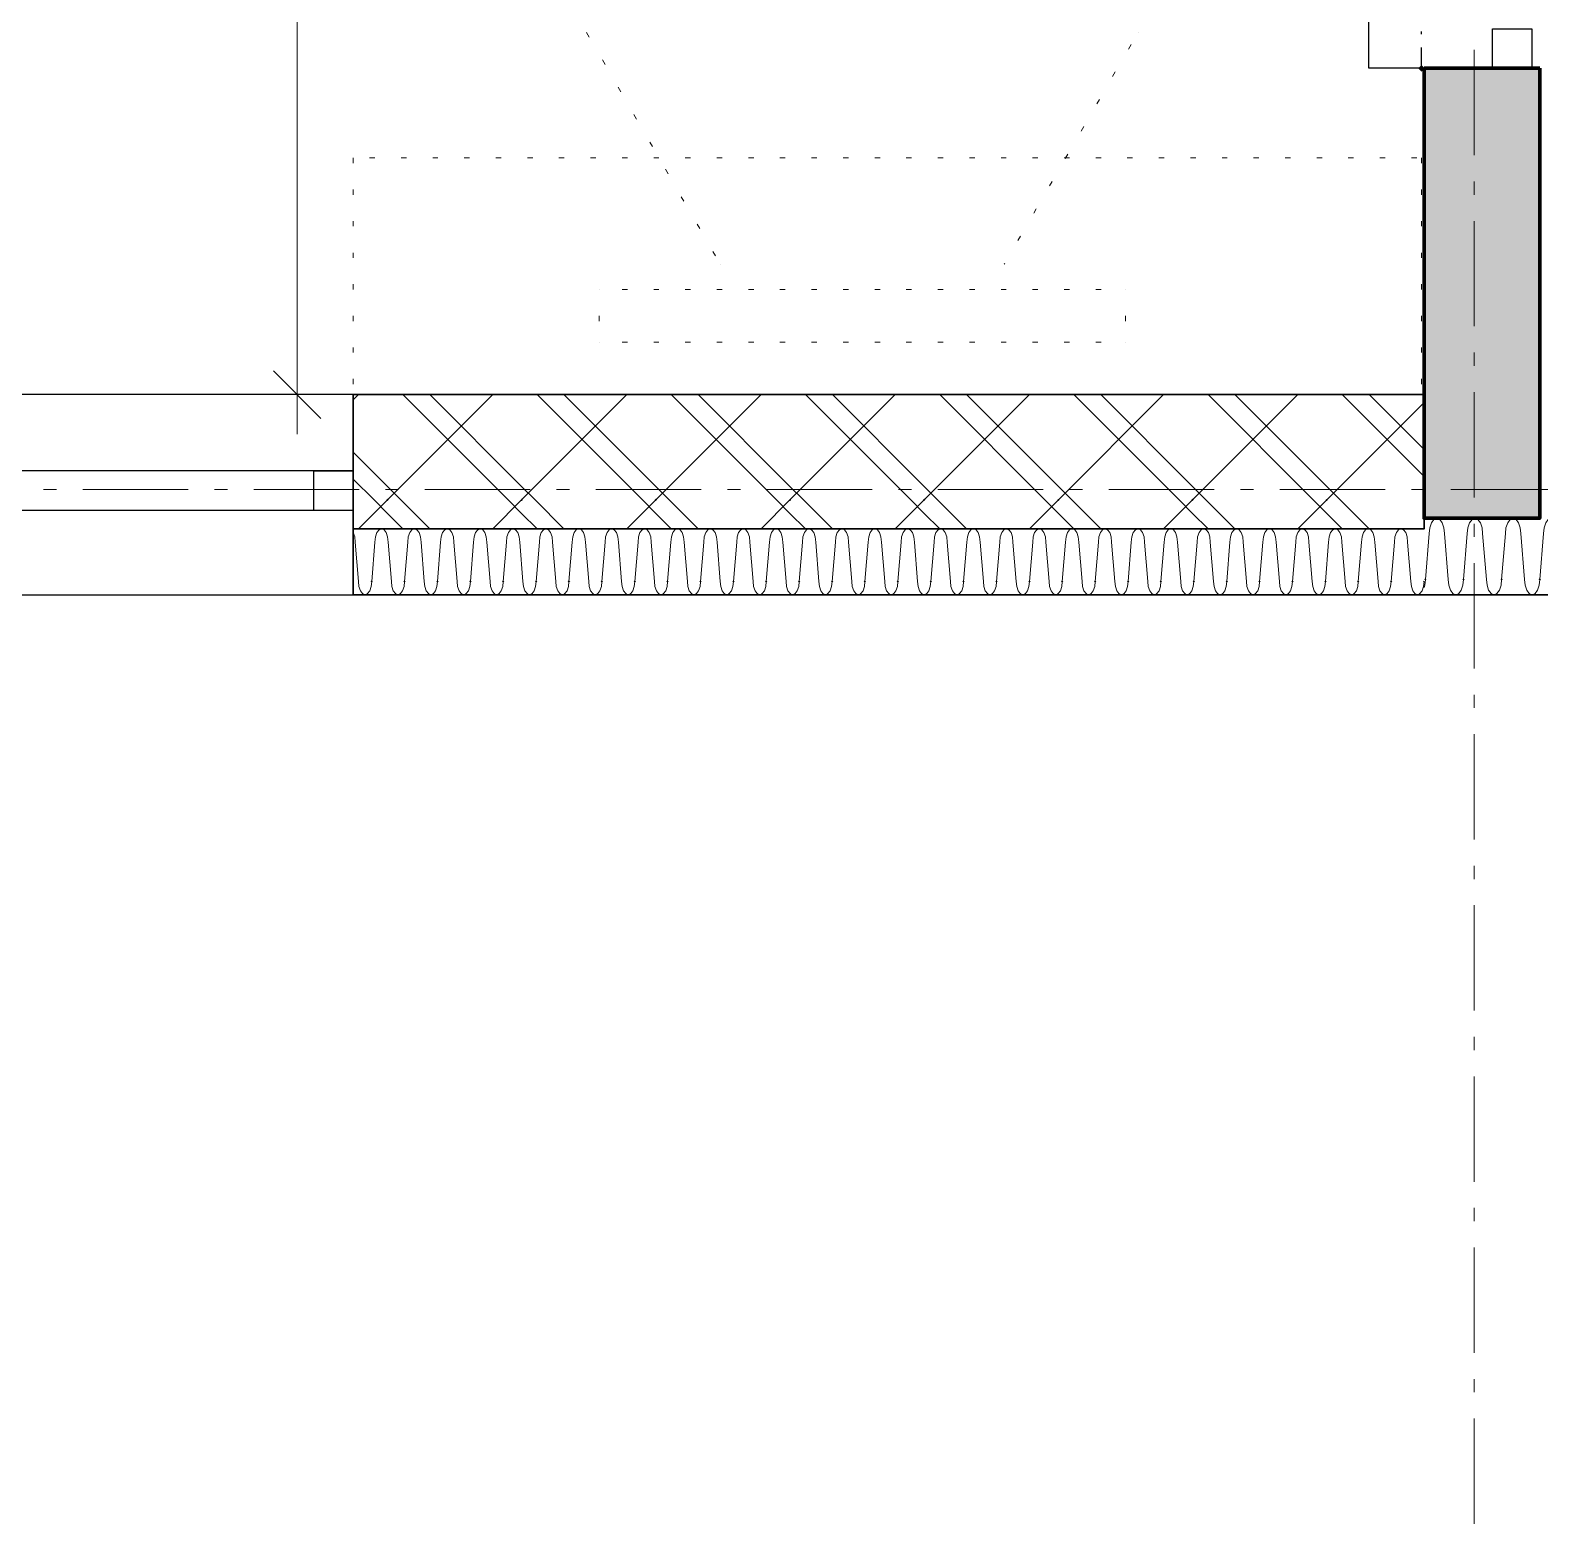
# Model space of a CAD drawing. Header units: millimetres. Extents: x 0 to 594, y 0 to 420.
# Drawn here: x 518.66 to 548.07, y 109.98 to 139.07 of the extents above; entities that cross this region are included whole.
import ezdxf

# ---------------------------------------------------------------- set-up
doc = ezdxf.new("R2010")
doc.units = ezdxf.units.MM
doc.header["$LTSCALE"] = 8
for name, color, linetype in [('PDF_Dvere', 7, 'Continuous'), ('PDF_Koty delkove', 7, 'Continuous'), ('PDF_Nabytek', 7, 'Continuous'), ('PDF_Obecne 0.25', 7, 'Continuous'), ('PDF_Okna', 7, 'Continuous'), ('PDF_Osy hlavni', 7, 'Continuous'), ('PDF_Steny obvodove nosne', 7, 'Continuous'), ('PDF_Steny sendvic', 7, 'Continuous'), ('PDF_Zatepleni', 7, 'Continuous')]:
    doc.layers.add(name, color=color, linetype=linetype)

msp = doc.modelspace()

# ---------------------------------------------------------------- linework, layer by layer
at = {"layer": 'PDF_Dvere', "lineweight": 25}
msp.add_lwpolyline([(547.917, 139.093), (547.917, 138.324), (547.148, 138.324), (547.148, 139.093)], close=True, dxfattribs=at)
at = {"layer": 'PDF_Koty delkove', "lineweight": 18}
for points in [[(523.866, 131.969), (523.866, 162.383), (523.866, 184.193), (523.866, 185.679), (523.866, 186.704), (523.866, 209.92), (523.866, 211.611), (523.866, 213.712)], [(524.327, 131.508), (523.405, 132.431)], [(524.635, 131.969), (523.866, 131.969), (523.097, 131.969)], [(523.866, 131.969), (523.866, 131.201)]]:
    msp.add_lwpolyline(points, dxfattribs=at)
at = {"layer": 'PDF_Nabytek', "lineweight": 13}
for points in [[(529.496, 139.031), (529.496, 139.031)], [(529.554, 138.931), (529.503, 139.02)], [(540.25, 139.031), (540.25, 139.031)], [(540.057, 138.697), (540.108, 138.786)], [(529.862, 138.398), (529.81, 138.487)], [(539.749, 138.164), (539.801, 138.253)], [(530.169, 137.866), (530.118, 137.954)], [(539.442, 137.632), (539.493, 137.72)], [(530.477, 137.333), (530.425, 137.422)], [(539.134, 137.099), (539.186, 137.188)], [(530.784, 136.8), (530.733, 136.889)], [(524.957, 136.582), (524.957, 136.582)], [(524.957, 136.582), (524.957, 136.582)], [(524.957, 136.477), (524.957, 136.579)], [(525.378, 136.582), (525.275, 136.582)], [(525.993, 136.582), (525.89, 136.582)], [(526.608, 136.582), (526.505, 136.582)], [(527.223, 136.582), (527.12, 136.582)], [(527.838, 136.582), (527.735, 136.582)], [(528.453, 136.582), (528.35, 136.582)], [(529.068, 136.582), (528.965, 136.582)], [(529.683, 136.582), (529.58, 136.582)], [(530.298, 136.582), (530.195, 136.582)], [(530.913, 136.582), (530.81, 136.582)], [(531.528, 136.582), (531.425, 136.582)], [(532.143, 136.582), (532.04, 136.582)], [(532.758, 136.582), (532.655, 136.582)], [(533.373, 136.582), (533.27, 136.582)], [(533.988, 136.582), (533.885, 136.582)], [(534.603, 136.582), (534.5, 136.582)], [(535.218, 136.582), (535.115, 136.582)], [(535.833, 136.582), (535.73, 136.582)], [(536.448, 136.582), (536.345, 136.582)], [(537.063, 136.582), (536.96, 136.582)], [(537.678, 136.582), (537.575, 136.582)], [(538.293, 136.582), (538.19, 136.582)], [(538.908, 136.582), (538.805, 136.582)], [(538.827, 136.566), (538.878, 136.655)], [(539.523, 136.582), (539.42, 136.582)], [(540.138, 136.582), (540.035, 136.582)], [(540.753, 136.582), (540.65, 136.582)], [(541.368, 136.582), (541.265, 136.582)], [(541.983, 136.582), (541.88, 136.582)], [(542.598, 136.582), (542.495, 136.582)], [(543.213, 136.582), (543.11, 136.582)], [(543.828, 136.582), (543.725, 136.582)], [(544.443, 136.582), (544.34, 136.582)], [(545.058, 136.582), (544.955, 136.582)], [(545.673, 136.582), (545.57, 136.582)], [(545.764, 136.582), (545.764, 136.582)], [(545.764, 136.582), (545.764, 136.582)], [(545.764, 136.477), (545.764, 136.579)], [(531.092, 136.268), (531.04, 136.357)], [(524.957, 135.862), (524.957, 135.964)], [(538.519, 136.034), (538.571, 136.123)], [(545.764, 135.862), (545.764, 135.964)], [(531.399, 135.735), (531.348, 135.824)], [(538.212, 135.501), (538.263, 135.59)], [(524.957, 135.247), (524.957, 135.349)], [(531.707, 135.203), (531.655, 135.291)], [(545.764, 135.247), (545.764, 135.349)], [(537.904, 134.969), (537.956, 135.057)], [(524.957, 134.632), (524.957, 134.734)], [(532.014, 134.67), (531.963, 134.759)], [(545.764, 134.632), (545.764, 134.734)], [(532.108, 134.507), (532.108, 134.507)], [(537.638, 134.507), (537.648, 134.525)], [(537.638, 134.507), (537.638, 134.507)], [(524.957, 134.017), (524.957, 134.12)], [(545.764, 134.017), (545.764, 134.12)], [(529.748, 134.017), (529.748, 134.019)], [(529.748, 134.019), (529.748, 134.019)], [(529.748, 134.019), (529.748, 134.019)], [(530.298, 134.019), (530.195, 134.019)], [(530.913, 134.019), (530.81, 134.019)], [(531.528, 134.019), (531.425, 134.019)], [(532.143, 134.019), (532.04, 134.019)], [(532.758, 134.019), (532.655, 134.019)], [(533.373, 134.019), (533.27, 134.019)], [(533.988, 134.019), (533.885, 134.019)], [(534.603, 134.019), (534.5, 134.019)], [(535.218, 134.019), (535.115, 134.019)], [(535.833, 134.019), (535.73, 134.019)], [(536.448, 134.019), (536.345, 134.019)], [(537.063, 134.019), (536.96, 134.019)], [(537.678, 134.019), (537.575, 134.019)], [(538.293, 134.019), (538.19, 134.019)], [(538.908, 134.019), (538.805, 134.019)], [(539.523, 134.019), (539.42, 134.019)], [(539.998, 134.017), (539.998, 134.019)], [(539.998, 134.019), (539.998, 134.019)], [(539.998, 134.019), (539.998, 134.019)], [(524.957, 133.402), (524.957, 133.505)], [(529.748, 133.402), (529.748, 133.505)], [(539.998, 133.402), (539.998, 133.505)], [(545.764, 133.402), (545.764, 133.505)], [(529.748, 132.994), (529.748, 132.994)], [(529.748, 132.994), (529.748, 132.994)], [(530.298, 132.994), (530.195, 132.994)], [(530.913, 132.994), (530.81, 132.994)], [(531.528, 132.994), (531.425, 132.994)], [(532.143, 132.994), (532.04, 132.994)], [(532.758, 132.994), (532.655, 132.994)], [(533.373, 132.994), (533.27, 132.994)], [(533.988, 132.994), (533.885, 132.994)], [(534.603, 132.994), (534.5, 132.994)], [(535.218, 132.994), (535.115, 132.994)], [(535.833, 132.994), (535.73, 132.994)], [(536.448, 132.994), (536.345, 132.994)], [(537.063, 132.994), (536.96, 132.994)], [(537.678, 132.994), (537.575, 132.994)], [(538.293, 132.994), (538.19, 132.994)], [(538.908, 132.994), (538.805, 132.994)], [(539.523, 132.994), (539.42, 132.994)], [(539.998, 132.994), (539.998, 132.994)], [(539.998, 132.994), (539.998, 132.994)], [(524.957, 132.787), (524.957, 132.89)], [(545.764, 132.787), (545.764, 132.89)], [(524.957, 132.172), (524.957, 132.275)], [(545.764, 132.172), (545.764, 132.275)], [(524.957, 131.969), (524.957, 131.969)], [(524.957, 131.969), (524.957, 131.969)], [(525.378, 131.969), (525.275, 131.969)], [(525.993, 131.969), (525.89, 131.969)], [(526.608, 131.969), (526.505, 131.969)], [(527.223, 131.969), (527.12, 131.969)], [(527.838, 131.969), (527.735, 131.969)], [(528.453, 131.969), (528.35, 131.969)], [(529.068, 131.969), (528.965, 131.969)], [(529.683, 131.969), (529.58, 131.969)], [(530.298, 131.969), (530.195, 131.969)], [(530.913, 131.969), (530.81, 131.969)], [(531.528, 131.969), (531.425, 131.969)], [(532.143, 131.969), (532.04, 131.969)], [(532.758, 131.969), (532.655, 131.969)], [(533.373, 131.969), (533.27, 131.969)], [(533.988, 131.969), (533.885, 131.969)], [(534.603, 131.969), (534.5, 131.969)], [(535.218, 131.969), (535.115, 131.969)], [(535.833, 131.969), (535.73, 131.969)], [(536.448, 131.969), (536.345, 131.969)], [(537.063, 131.969), (536.96, 131.969)], [(537.678, 131.969), (537.575, 131.969)], [(538.293, 131.969), (538.19, 131.969)], [(538.908, 131.969), (538.805, 131.969)], [(539.523, 131.969), (539.42, 131.969)], [(540.138, 131.969), (540.035, 131.969)], [(540.753, 131.969), (540.65, 131.969)], [(541.368, 131.969), (541.265, 131.969)], [(541.983, 131.969), (541.88, 131.969)], [(542.598, 131.969), (542.495, 131.969)], [(543.213, 131.969), (543.11, 131.969)], [(543.828, 131.969), (543.725, 131.969)], [(544.443, 131.969), (544.34, 131.969)], [(545.058, 131.969), (544.955, 131.969)], [(545.673, 131.969), (545.57, 131.969)], [(545.764, 131.969), (545.764, 131.969)], [(545.764, 131.969), (545.764, 131.969)]]:
    msp.add_lwpolyline(points, dxfattribs=at)
at = {"layer": 'PDF_Obecne 0.25', "lineweight": 25}
msp.add_lwpolyline([(545.764, 138.324), (544.739, 138.324), (544.739, 148.574), (545.764, 148.574)], dxfattribs=at)
at = {"layer": 'PDF_Okna', "lineweight": 25}
for points in [[(524.957, 131.969), (514.707, 131.969)], [(524.957, 130.483), (514.707, 130.483)], [(524.957, 129.714), (514.707, 129.714)], [(514.707, 128.074), (524.957, 128.074)]]:
    msp.add_lwpolyline(points, dxfattribs=at)
msp.add_lwpolyline([(524.957, 129.714), (524.188, 129.714), (524.188, 130.483), (524.957, 130.483)], close=True, dxfattribs=at)
at = {"layer": 'PDF_Osy hlavni', "lineweight": 18}
for points in [[(546.789, 136.631), (546.789, 138.681)], [(546.789, 135.862), (546.789, 136.118)], [(546.789, 133.3), (546.789, 135.349)], [(546.789, 132.531), (546.789, 132.787)], [(546.789, 129.968), (546.789, 132.018)], [(519.177, 130.124), (518.921, 130.124)], [(521.739, 130.124), (519.689, 130.124)], [(522.508, 130.124), (522.252, 130.124)], [(525.07, 130.124), (523.02, 130.124)], [(525.839, 130.124), (525.583, 130.124)], [(528.402, 130.124), (526.352, 130.124)], [(529.17, 130.124), (528.914, 130.124)], [(531.733, 130.124), (529.683, 130.124)], [(532.502, 130.124), (532.245, 130.124)], [(535.064, 130.124), (533.014, 130.124)], [(535.833, 130.124), (535.577, 130.124)], [(538.395, 130.124), (536.345, 130.124)], [(539.164, 130.124), (538.908, 130.124)], [(541.727, 130.124), (539.677, 130.124)], [(542.495, 130.124), (542.239, 130.124)], [(545.058, 130.124), (543.008, 130.124)], [(545.827, 130.124), (545.57, 130.124)], [(548.389, 130.124), (546.339, 130.124)], [(546.789, 129.2), (546.789, 129.456)], [(546.789, 126.637), (546.789, 128.687)], [(546.789, 125.868), (546.789, 126.125)], [(546.789, 123.306), (546.789, 125.356)], [(546.789, 122.537), (546.789, 122.793)], [(546.789, 119.975), (546.789, 122.025)], [(546.789, 119.206), (546.789, 119.462)], [(546.789, 116.643), (546.789, 118.693)], [(546.789, 115.875), (546.789, 116.131)], [(546.789, 113.312), (546.789, 115.362)], [(546.789, 112.543), (546.789, 112.8)], [(546.789, 109.981), (546.789, 112.031)]]:
    msp.add_lwpolyline(points, dxfattribs=at)
at = {"layer": 'PDF_Steny obvodove nosne', "lineweight": 70}
for points in [[(545.816, 138.324), (545.816, 131.969), (545.816, 129.561), (548.071, 129.561), (548.071, 138.324)], [(545.816, 138.324), (547.148, 138.324), (547.917, 138.324), (548.071, 138.324)]]:
    msp.add_lwpolyline(points, dxfattribs=at)
at = {"layer": 'PDF_Steny obvodove nosne', "color": 9, "lineweight": 9, "true_color": 0xc0c0c0, "transparency": 33554559}
msp.add_solid([(545.816, 129.561), (548.071, 129.561), (545.816, 138.324), (548.071, 138.324)], dxfattribs=at)
at = {"layer": 'PDF_Steny sendvic', "lineweight": 25}
for points in [[(545.764, 138.988), (545.764, 139.039)], [(545.764, 138.324), (545.764, 138.732)]]:
    msp.add_lwpolyline(points, dxfattribs=at)
at = {"layer": 'PDF_Steny sendvic', "lineweight": 9}
for points in [[(524.957, 131.867), (525.06, 131.969)], [(525.06, 129.356), (525.623, 129.919), (527.673, 131.969)], [(527.976, 129.919), (525.926, 131.969)], [(528.237, 130.181), (526.448, 131.969)], [(527.673, 129.356), (528.237, 129.919), (530.287, 131.969)], [(530.589, 129.919), (528.539, 131.969)], [(530.851, 130.181), (529.062, 131.969)], [(530.287, 129.356), (530.851, 129.919), (532.901, 131.969)], [(533.203, 129.919), (531.153, 131.969)], [(533.464, 130.181), (531.676, 131.969)], [(532.901, 129.356), (533.464, 129.919), (535.514, 131.969)], [(535.817, 129.919), (533.767, 131.969)], [(536.078, 130.181), (534.29, 131.969)], [(535.514, 129.356), (536.078, 129.919), (538.128, 131.969)], [(538.431, 129.919), (536.381, 131.969)], [(538.692, 130.181), (536.903, 131.969)], [(538.128, 129.356), (538.692, 129.919), (540.742, 131.969)], [(541.044, 129.919), (538.994, 131.969)], [(541.306, 130.181), (539.517, 131.969)], [(540.742, 129.356), (541.306, 129.919), (543.356, 131.969)], [(543.658, 129.919), (541.608, 131.969)], [(543.919, 130.181), (542.131, 131.969)], [(543.356, 129.356), (543.919, 129.919), (545.816, 131.816)], [(545.816, 130.376), (544.222, 131.969)], [(545.816, 130.898), (544.744, 131.969)], [(525.623, 130.181), (524.957, 130.847)], [(525.362, 129.919), (524.957, 130.324)], [(525.885, 129.919), (525.623, 130.181)], [(528.498, 129.919), (528.237, 130.181)], [(531.112, 129.919), (530.851, 130.181)], [(533.726, 129.919), (533.464, 130.181)], [(536.34, 129.919), (536.078, 130.181)], [(538.953, 129.919), (538.692, 130.181)], [(541.567, 129.919), (541.306, 130.181)], [(544.181, 129.919), (543.919, 130.181)], [(525.623, 129.658), (525.362, 129.919)], [(526.448, 129.356), (525.885, 129.919)], [(528.237, 129.658), (527.976, 129.919)], [(529.062, 129.356), (528.498, 129.919)], [(530.851, 129.658), (530.589, 129.919)], [(531.676, 129.356), (531.112, 129.919)], [(533.464, 129.658), (533.203, 129.919)], [(534.29, 129.356), (533.726, 129.919)], [(536.078, 129.658), (535.817, 129.919)], [(536.903, 129.356), (536.34, 129.919)], [(538.692, 129.658), (538.431, 129.919)], [(539.517, 129.356), (538.953, 129.919)], [(541.306, 129.658), (541.044, 129.919)], [(542.131, 129.356), (541.567, 129.919)], [(543.919, 129.658), (543.658, 129.919)], [(544.744, 129.356), (544.181, 129.919)], [(525.926, 129.356), (525.623, 129.658)], [(528.539, 129.356), (528.237, 129.658)], [(531.153, 129.356), (530.851, 129.658)], [(533.767, 129.356), (533.464, 129.658)], [(536.381, 129.356), (536.078, 129.658)], [(538.994, 129.356), (538.692, 129.658)], [(541.608, 129.356), (541.306, 129.658)], [(544.222, 129.356), (543.919, 129.658)], [(524.996, 129.099), (524.986, 129.198), (524.958, 129.282), (524.957, 129.283)], [(525.06, 128.331), (524.996, 129.099)], [(525.379, 129.099), (525.316, 128.331)], [(525.494, 129.356), (525.459, 129.337), (525.417, 129.282), (525.389, 129.198), (525.379, 129.099)], [(525.379, 129.099), (525.379, 129.099)], [(525.637, 129.099), (525.627, 129.198), (525.599, 129.282), (525.557, 129.337), (525.521, 129.356)], [(525.7, 128.331), (525.637, 129.099)], [(526.02, 129.099), (525.956, 128.331)], [(526.135, 129.356), (526.099, 129.337), (526.058, 129.282), (526.03, 129.198), (526.02, 129.099)], [(526.02, 129.099), (526.02, 129.099)], [(526.277, 129.099), (526.268, 129.198), (526.24, 129.282), (526.198, 129.337), (526.162, 129.356)], [(526.341, 128.331), (526.277, 129.099)], [(526.66, 129.099), (526.597, 128.331)], [(526.776, 129.356), (526.74, 129.337), (526.698, 129.282), (526.67, 129.198), (526.66, 129.099)], [(526.66, 129.099), (526.66, 129.099)], [(526.908, 129.198), (526.88, 129.282), (526.838, 129.337), (526.803, 129.356)], [(526.918, 129.099), (526.908, 129.198)], [(526.981, 128.331), (526.918, 129.099)], [(527.301, 129.099), (527.238, 128.331)], [(527.416, 129.356), (527.381, 129.337), (527.339, 129.282), (527.311, 129.198), (527.301, 129.099)], [(527.301, 129.099), (527.301, 129.099)], [(527.559, 129.099), (527.549, 129.198), (527.521, 129.282), (527.479, 129.337), (527.443, 129.356)], [(527.622, 128.331), (527.559, 129.099)], [(527.942, 129.099), (527.878, 128.331)], [(528.057, 129.356), (528.021, 129.337), (527.979, 129.282), (527.951, 129.198), (527.942, 129.099)], [(527.942, 129.099), (527.942, 129.099)], [(528.199, 129.099), (528.189, 129.198), (528.161, 129.282), (528.12, 129.337), (528.084, 129.356)], [(528.199, 129.099), (528.263, 128.331), (528.272, 128.233), (528.3, 128.15), (528.342, 128.094), (528.391, 128.074)], [(528.582, 129.099), (528.519, 128.331)], [(528.62, 129.282), (528.592, 129.198), (528.582, 129.099)], [(528.582, 129.099), (528.582, 129.099)], [(528.698, 129.356), (528.662, 129.337), (528.62, 129.282)], [(528.84, 129.099), (528.83, 129.198), (528.802, 129.282), (528.76, 129.337), (528.725, 129.356)], [(528.903, 128.331), (528.84, 129.099)], [(529.223, 129.099), (529.159, 128.331)], [(529.338, 129.356), (529.302, 129.337), (529.261, 129.282), (529.233, 129.198), (529.223, 129.099)], [(529.223, 129.099), (529.223, 129.099)], [(529.48, 129.099), (529.471, 129.198), (529.443, 129.282), (529.401, 129.337), (529.365, 129.356)], [(529.48, 129.099), (529.544, 128.331), (529.554, 128.233), (529.581, 128.15), (529.623, 128.094), (529.672, 128.074)], [(529.864, 129.099), (529.8, 128.331)], [(529.979, 129.356), (529.943, 129.337), (529.901, 129.282), (529.873, 129.198), (529.864, 129.099)], [(529.864, 129.099), (529.864, 129.099)], [(530.121, 129.099), (530.111, 129.198), (530.083, 129.282), (530.042, 129.337), (530.006, 129.356)], [(530.184, 128.331), (530.121, 129.099)], [(530.504, 129.099), (530.441, 128.331)], [(530.619, 129.356), (530.584, 129.337), (530.542, 129.282), (530.514, 129.198), (530.504, 129.099)], [(530.504, 129.099), (530.504, 129.099)], [(530.762, 129.099), (530.752, 129.198), (530.724, 129.282), (530.682, 129.337), (530.646, 129.356)], [(530.825, 128.331), (530.762, 129.099)], [(531.145, 129.099), (531.081, 128.331)], [(531.26, 129.356), (531.224, 129.337), (531.182, 129.282), (531.155, 129.198), (531.145, 129.099)], [(531.145, 129.099), (531.145, 129.099)], [(531.402, 129.099), (531.392, 129.198), (531.365, 129.282), (531.323, 129.337), (531.287, 129.356)], [(531.466, 128.331), (531.402, 129.099)], [(531.785, 129.099), (531.722, 128.331)], [(531.901, 129.356), (531.865, 129.337), (531.823, 129.282), (531.795, 129.198), (531.785, 129.099)], [(531.785, 129.099), (531.785, 129.099)], [(532.043, 129.099), (532.033, 129.198), (532.005, 129.282), (531.963, 129.337), (531.928, 129.356)], [(532.106, 128.331), (532.043, 129.099)], [(532.426, 129.099), (532.363, 128.331)], [(532.541, 129.356), (532.505, 129.337), (532.464, 129.282), (532.436, 129.198), (532.426, 129.099)], [(532.426, 129.099), (532.426, 129.099)], [(532.684, 129.099), (532.674, 129.198), (532.646, 129.282), (532.604, 129.337), (532.568, 129.356)], [(532.747, 128.331), (532.684, 129.099)], [(533.067, 129.099), (533.003, 128.331)], [(533.182, 129.356), (533.146, 129.337), (533.104, 129.282), (533.076, 129.198), (533.067, 129.099)], [(533.067, 129.099), (533.067, 129.099)], [(533.324, 129.099), (533.314, 129.198), (533.286, 129.282), (533.245, 129.337), (533.209, 129.356)], [(533.388, 128.331), (533.324, 129.099)], [(533.707, 129.099), (533.644, 128.331)], [(533.823, 129.356), (533.787, 129.337), (533.745, 129.282), (533.717, 129.198), (533.707, 129.099)], [(533.707, 129.099), (533.707, 129.099)], [(533.965, 129.099), (533.955, 129.198), (533.927, 129.282), (533.885, 129.337), (533.849, 129.356)], [(534.028, 128.331), (533.965, 129.099)], [(534.463, 129.356), (534.427, 129.337), (534.386, 129.282), (534.358, 129.198), (534.348, 129.099), (534.284, 128.331)], [(534.348, 129.099), (534.348, 129.099)], [(534.605, 129.099), (534.596, 129.198), (534.568, 129.282), (534.526, 129.337), (534.49, 129.356)], [(534.669, 128.331), (534.605, 129.099)], [(534.988, 129.099), (534.925, 128.331)], [(535.104, 129.356), (535.068, 129.337), (535.026, 129.282), (534.998, 129.198), (534.988, 129.099)], [(534.988, 129.099), (534.988, 129.099)], [(535.167, 129.337), (535.131, 129.356)], [(535.246, 129.099), (535.236, 129.198), (535.208, 129.282), (535.167, 129.337)], [(535.309, 128.331), (535.246, 129.099)], [(535.744, 129.356), (535.709, 129.337), (535.667, 129.282), (535.639, 129.198), (535.629, 129.099), (535.566, 128.331)], [(535.629, 129.099), (535.629, 129.099)], [(535.887, 129.099), (535.877, 129.198), (535.849, 129.282), (535.807, 129.337), (535.771, 129.356)], [(535.95, 128.331), (535.887, 129.099)], [(536.27, 129.099), (536.206, 128.331)], [(536.385, 129.356), (536.349, 129.337), (536.307, 129.282), (536.28, 129.198), (536.27, 129.099)], [(536.27, 129.099), (536.27, 129.099)], [(536.527, 129.099), (536.517, 129.198), (536.49, 129.282), (536.448, 129.337), (536.412, 129.356)], [(536.591, 128.331), (536.527, 129.099)], [(536.91, 129.099), (536.847, 128.331)], [(537.026, 129.356), (536.99, 129.337), (536.948, 129.282), (536.92, 129.198), (536.91, 129.099)], [(536.91, 129.099), (536.91, 129.099)], [(537.168, 129.099), (537.158, 129.198), (537.13, 129.282), (537.088, 129.337), (537.053, 129.356)], [(537.231, 128.331), (537.168, 129.099)], [(537.551, 129.099), (537.488, 128.331)], [(537.666, 129.356), (537.63, 129.337), (537.589, 129.282), (537.561, 129.198), (537.551, 129.099)], [(537.551, 129.099), (537.551, 129.099)], [(537.808, 129.099), (537.799, 129.198), (537.771, 129.282), (537.729, 129.337), (537.693, 129.356)], [(537.872, 128.331), (537.808, 129.099)], [(538.192, 129.099), (538.128, 128.331)], [(538.307, 129.356), (538.271, 129.337), (538.229, 129.282), (538.201, 129.198), (538.192, 129.099)], [(538.192, 129.099), (538.192, 129.099)], [(538.449, 129.099), (538.439, 129.198), (538.411, 129.282), (538.37, 129.337), (538.334, 129.356)], [(538.513, 128.331), (538.449, 129.099)], [(538.832, 129.099), (538.769, 128.331)], [(538.947, 129.356), (538.912, 129.337), (538.87, 129.282), (538.842, 129.198), (538.832, 129.099)], [(538.832, 129.099), (538.832, 129.099)], [(539.09, 129.099), (539.08, 129.198), (539.052, 129.282), (539.01, 129.337), (538.974, 129.356)], [(539.153, 128.331), (539.09, 129.099)], [(539.473, 129.099), (539.409, 128.331)], [(539.588, 129.356), (539.552, 129.337), (539.511, 129.282), (539.483, 129.198), (539.473, 129.099)], [(539.473, 129.099), (539.473, 129.099)], [(539.73, 129.099), (539.721, 129.198), (539.693, 129.282), (539.651, 129.337), (539.615, 129.356)], [(539.794, 128.331), (539.73, 129.099)], [(540.113, 129.099), (540.05, 128.331)], [(540.229, 129.356), (540.193, 129.337), (540.151, 129.282), (540.123, 129.198), (540.113, 129.099)], [(540.113, 129.099), (540.113, 129.099)], [(540.371, 129.099), (540.361, 129.198), (540.333, 129.282), (540.291, 129.337), (540.256, 129.356)], [(540.434, 128.331), (540.371, 129.099)], [(540.754, 129.099), (540.691, 128.331)], [(540.869, 129.356), (540.834, 129.337), (540.792, 129.282), (540.764, 129.198), (540.754, 129.099)], [(540.754, 129.099), (540.754, 129.099)], [(541.012, 129.099), (541.002, 129.198), (540.974, 129.282), (540.932, 129.337), (540.896, 129.356)], [(541.075, 128.331), (541.012, 129.099)], [(541.395, 129.099), (541.331, 128.331)], [(541.51, 129.356), (541.474, 129.337), (541.432, 129.282), (541.404, 129.198), (541.395, 129.099)], [(541.395, 129.099), (541.395, 129.099)], [(541.652, 129.099), (541.642, 129.198), (541.614, 129.282), (541.573, 129.337), (541.537, 129.356)], [(541.716, 128.331), (541.652, 129.099)], [(542.035, 129.099), (541.972, 128.331)], [(542.151, 129.356), (542.115, 129.337), (542.073, 129.282), (542.045, 129.198), (542.035, 129.099)], [(542.035, 129.099), (542.035, 129.099)], [(542.293, 129.099), (542.283, 129.198), (542.255, 129.282), (542.213, 129.337), (542.178, 129.356)], [(542.356, 128.331), (542.293, 129.099)], [(542.676, 129.099), (542.612, 128.331)], [(542.791, 129.356), (542.755, 129.337), (542.714, 129.282), (542.686, 129.198), (542.676, 129.099)], [(542.676, 129.099), (542.676, 129.099)], [(542.924, 129.198), (542.896, 129.282), (542.854, 129.337), (542.818, 129.356)], [(542.933, 129.099), (542.924, 129.198)], [(542.997, 128.331), (542.933, 129.099)], [(543.317, 129.099), (543.253, 128.331)], [(543.432, 129.356), (543.396, 129.337), (543.354, 129.282), (543.326, 129.198), (543.317, 129.099)], [(543.317, 129.099), (543.317, 129.099)], [(543.574, 129.099), (543.564, 129.198), (543.536, 129.282), (543.495, 129.337), (543.459, 129.356)], [(543.637, 128.331), (543.574, 129.099)], [(543.957, 129.099), (543.894, 128.331)], [(544.072, 129.356), (544.037, 129.337), (543.995, 129.282), (543.967, 129.198), (543.957, 129.099)], [(543.957, 129.099), (543.957, 129.099)], [(544.215, 129.099), (544.205, 129.198), (544.177, 129.282), (544.135, 129.337), (544.099, 129.356)], [(544.278, 128.331), (544.215, 129.099)], [(544.598, 129.099), (544.534, 128.331)], [(544.635, 129.282), (544.608, 129.198), (544.598, 129.099)], [(544.598, 129.099), (544.598, 129.099)], [(544.713, 129.356), (544.677, 129.337), (544.635, 129.282)], [(544.855, 129.099), (544.845, 129.198), (544.818, 129.282), (544.776, 129.337), (544.74, 129.356)], [(544.919, 128.331), (544.855, 129.099)], [(545.238, 129.099), (545.175, 128.331)], [(545.354, 129.356), (545.318, 129.337), (545.276, 129.282), (545.248, 129.198), (545.238, 129.099)], [(545.238, 129.099), (545.238, 129.099)], [(545.559, 128.331), (545.496, 129.099), (545.486, 129.198), (545.458, 129.282), (545.416, 129.337), (545.381, 129.356)], [(525.06, 128.331), (525.069, 128.233), (525.097, 128.15), (525.139, 128.094), (525.188, 128.074)], [(525.188, 128.074), (525.237, 128.094), (525.278, 128.15), (525.306, 128.233), (525.316, 128.331)], [(525.7, 128.331), (525.71, 128.233), (525.738, 128.15), (525.779, 128.094), (525.828, 128.074)], [(525.828, 128.074), (525.877, 128.094), (525.919, 128.15), (525.947, 128.233), (525.956, 128.331)], [(526.341, 128.331), (526.351, 128.233), (526.378, 128.15), (526.42, 128.094), (526.469, 128.074)], [(526.469, 128.074), (526.518, 128.094), (526.559, 128.15), (526.587, 128.233), (526.597, 128.331)], [(526.981, 128.331), (526.991, 128.233), (527.019, 128.15), (527.06, 128.094), (527.11, 128.074)], [(527.11, 128.074), (527.159, 128.094), (527.2, 128.15), (527.228, 128.233), (527.238, 128.331)], [(527.622, 128.331), (527.632, 128.233), (527.66, 128.15), (527.701, 128.094), (527.75, 128.074)], [(527.75, 128.074), (527.799, 128.094), (527.841, 128.15), (527.868, 128.233), (527.878, 128.331)], [(528.391, 128.074), (528.44, 128.094), (528.481, 128.15), (528.509, 128.233), (528.519, 128.331)], [(528.903, 128.331), (528.913, 128.233), (528.941, 128.15), (528.982, 128.094), (529.031, 128.074)], [(529.031, 128.074), (529.08, 128.094), (529.122, 128.15), (529.15, 128.233), (529.159, 128.331)], [(529.672, 128.074), (529.721, 128.094), (529.763, 128.15), (529.79, 128.233), (529.8, 128.331)], [(530.184, 128.331), (530.194, 128.233), (530.222, 128.15), (530.264, 128.094), (530.313, 128.074)], [(530.313, 128.074), (530.362, 128.094), (530.403, 128.15), (530.431, 128.233), (530.441, 128.331)], [(530.825, 128.331), (530.835, 128.233), (530.863, 128.15), (530.904, 128.094), (530.953, 128.074), (531.002, 128.094), (531.044, 128.15), (531.072, 128.233), (531.081, 128.331)], [(531.466, 128.331), (531.475, 128.233), (531.503, 128.15), (531.545, 128.094), (531.594, 128.074)], [(531.594, 128.074), (531.643, 128.094), (531.684, 128.15), (531.712, 128.233), (531.722, 128.331)], [(532.106, 128.331), (532.116, 128.233), (532.144, 128.15), (532.185, 128.094), (532.234, 128.074)], [(532.234, 128.074), (532.283, 128.094), (532.325, 128.15), (532.353, 128.233), (532.363, 128.331)], [(532.747, 128.331), (532.757, 128.233), (532.784, 128.15), (532.826, 128.094), (532.875, 128.074), (532.924, 128.094), (532.966, 128.15), (532.993, 128.233), (533.003, 128.331)], [(533.388, 128.331), (533.397, 128.233), (533.425, 128.15), (533.467, 128.094), (533.516, 128.074)], [(533.516, 128.074), (533.565, 128.094), (533.606, 128.15), (533.634, 128.233), (533.644, 128.331)], [(534.028, 128.331), (534.038, 128.233), (534.066, 128.15), (534.107, 128.094), (534.156, 128.074)], [(534.156, 128.074), (534.205, 128.094), (534.247, 128.15), (534.275, 128.233), (534.284, 128.331)], [(534.669, 128.331), (534.679, 128.233), (534.706, 128.15), (534.748, 128.094), (534.797, 128.074), (534.846, 128.094), (534.888, 128.15), (534.915, 128.233), (534.925, 128.331)], [(535.309, 128.331), (535.319, 128.233), (535.347, 128.15), (535.389, 128.094), (535.438, 128.074)], [(535.438, 128.074), (535.487, 128.094), (535.528, 128.15), (535.556, 128.233), (535.566, 128.331)], [(535.95, 128.331), (535.96, 128.233), (535.988, 128.15), (536.029, 128.094), (536.078, 128.074)], [(536.078, 128.074), (536.127, 128.094), (536.169, 128.15), (536.197, 128.233), (536.206, 128.331)], [(536.591, 128.331), (536.6, 128.233), (536.628, 128.15), (536.67, 128.094), (536.719, 128.074), (536.768, 128.094), (536.809, 128.15), (536.837, 128.233), (536.847, 128.331)], [(537.231, 128.331), (537.241, 128.233), (537.269, 128.15), (537.31, 128.094), (537.359, 128.074), (537.408, 128.094), (537.45, 128.15), (537.478, 128.233), (537.488, 128.331)], [(537.872, 128.331), (537.882, 128.233), (537.909, 128.15)], [(537.909, 128.15), (537.951, 128.094), (538, 128.074), (538.049, 128.094), (538.091, 128.15), (538.118, 128.233), (538.128, 128.331)], [(538.513, 128.331), (538.522, 128.233), (538.55, 128.15), (538.592, 128.094), (538.641, 128.074)], [(538.641, 128.074), (538.69, 128.094), (538.731, 128.15), (538.759, 128.233), (538.769, 128.331)], [(539.153, 128.331), (539.163, 128.233), (539.191, 128.15), (539.232, 128.094), (539.281, 128.074)], [(539.281, 128.074), (539.33, 128.094), (539.372, 128.15), (539.4, 128.233), (539.409, 128.331)], [(539.794, 128.331), (539.804, 128.233), (539.831, 128.15), (539.873, 128.094), (539.922, 128.074)], [(539.922, 128.074), (539.971, 128.094), (540.012, 128.15), (540.04, 128.233), (540.05, 128.331)], [(540.434, 128.331), (540.444, 128.233), (540.472, 128.15), (540.513, 128.094), (540.562, 128.074)], [(540.653, 128.15), (540.681, 128.233), (540.691, 128.331)], [(541.075, 128.331), (541.085, 128.233), (541.113, 128.15), (541.154, 128.094), (541.203, 128.074)], [(541.203, 128.074), (541.252, 128.094), (541.294, 128.15), (541.321, 128.233), (541.331, 128.331)], [(541.716, 128.331), (541.725, 128.233), (541.753, 128.15), (541.795, 128.094), (541.844, 128.074)], [(541.844, 128.074), (541.893, 128.094), (541.934, 128.15), (541.962, 128.233), (541.972, 128.331)], [(542.356, 128.331), (542.366, 128.233), (542.394, 128.15), (542.435, 128.094), (542.484, 128.074)], [(542.484, 128.074), (542.533, 128.094), (542.575, 128.15), (542.603, 128.233), (542.612, 128.331)], [(542.997, 128.331), (543.007, 128.233), (543.034, 128.15), (543.076, 128.094), (543.125, 128.074)], [(543.125, 128.074), (543.174, 128.094), (543.216, 128.15), (543.243, 128.233), (543.253, 128.331)], [(543.637, 128.331), (543.647, 128.233), (543.675, 128.15), (543.717, 128.094), (543.766, 128.074)], [(543.766, 128.074), (543.815, 128.094), (543.856, 128.15), (543.884, 128.233), (543.894, 128.331)], [(544.278, 128.331), (544.288, 128.233), (544.316, 128.15), (544.357, 128.094), (544.406, 128.074)], [(544.406, 128.074), (544.455, 128.094), (544.497, 128.15), (544.525, 128.233), (544.534, 128.331)], [(544.919, 128.331), (544.928, 128.233), (544.956, 128.15), (544.998, 128.094), (545.047, 128.074)], [(545.047, 128.074), (545.096, 128.094), (545.137, 128.15), (545.165, 128.233), (545.175, 128.331)], [(545.559, 128.331), (545.569, 128.233), (545.597, 128.15), (545.638, 128.094), (545.687, 128.074)], [(545.687, 128.074), (545.736, 128.094), (545.778, 128.15), (545.806, 128.233), (545.816, 128.331)], [(540.562, 128.074), (540.612, 128.094), (540.653, 128.15)]]:
    msp.add_lwpolyline(points, dxfattribs=at)
at = {"layer": 'PDF_Steny sendvic', "lineweight": 35}
for points in [[(524.957, 129.356), (545.816, 129.356), (545.816, 129.561), (545.816, 131.969), (545.764, 131.969), (524.957, 131.969)], [(545.816, 129.356), (524.957, 129.356), (524.957, 129.714), (524.957, 130.483), (524.957, 131.969)], [(524.957, 128.074), (524.957, 129.356)], [(524.957, 128.074), (545.816, 128.074)]]:
    msp.add_lwpolyline(points, dxfattribs=at)
at = {"layer": 'PDF_Steny sendvic', "lineweight": 25, "transparency": 33554559}
msp.add_solid([(545.764, 138.26), (545.7, 138.324), (545.828, 138.324), (545.764, 138.388)], dxfattribs=at)
at = {"layer": 'PDF_Steny sendvic', "lineweight": 9, "transparency": 33554559}
for points in [[(525.623, 129.896), (525.6, 129.919), (525.646, 129.919), (525.623, 129.943)], [(528.237, 129.896), (528.214, 129.919), (528.26, 129.919), (528.237, 129.943)], [(530.851, 129.896), (530.828, 129.919), (530.874, 129.919), (530.851, 129.943)], [(533.464, 129.896), (533.441, 129.919), (533.488, 129.919), (533.464, 129.943)], [(536.078, 129.896), (536.055, 129.919), (536.101, 129.919), (536.078, 129.943)], [(538.692, 129.896), (538.669, 129.919), (538.715, 129.919), (538.692, 129.943)], [(541.306, 129.896), (541.283, 129.919), (541.329, 129.919), (541.306, 129.943)], [(543.919, 129.896), (543.896, 129.919), (543.942, 129.919), (543.919, 129.943)], [(525.316, 128.308), (525.293, 128.331), (525.339, 128.331), (525.316, 128.354)], [(525.956, 128.308), (525.933, 128.331), (525.979, 128.331), (525.956, 128.354)], [(526.597, 128.308), (526.574, 128.331), (526.62, 128.331), (526.597, 128.354)], [(527.238, 128.308), (527.215, 128.331), (527.261, 128.331), (527.238, 128.354)], [(527.878, 128.308), (527.855, 128.331), (527.901, 128.331), (527.878, 128.354)], [(528.519, 128.308), (528.496, 128.331), (528.542, 128.331), (528.519, 128.354)], [(529.159, 128.308), (529.136, 128.331), (529.183, 128.331), (529.159, 128.354)], [(529.8, 128.308), (529.777, 128.331), (529.823, 128.331), (529.8, 128.354)], [(530.441, 128.308), (530.418, 128.331), (530.464, 128.331), (530.441, 128.354)], [(531.081, 128.308), (531.058, 128.331), (531.104, 128.331), (531.081, 128.354)], [(531.722, 128.308), (531.699, 128.331), (531.745, 128.331), (531.722, 128.354)], [(532.363, 128.308), (532.34, 128.331), (532.386, 128.331), (532.363, 128.354)], [(533.003, 128.308), (532.98, 128.331), (533.026, 128.331), (533.003, 128.354)], [(533.644, 128.308), (533.621, 128.331), (533.667, 128.331), (533.644, 128.354)], [(534.284, 128.308), (534.261, 128.331), (534.307, 128.331), (534.284, 128.354)], [(534.925, 128.308), (534.902, 128.331), (534.948, 128.331), (534.925, 128.354)], [(535.566, 128.308), (535.543, 128.331), (535.589, 128.331), (535.566, 128.354)], [(536.206, 128.308), (536.183, 128.331), (536.229, 128.331), (536.206, 128.354)], [(536.847, 128.308), (536.824, 128.331), (536.87, 128.331), (536.847, 128.354)], [(537.488, 128.308), (537.464, 128.331), (537.511, 128.331), (537.488, 128.354)], [(538.128, 128.308), (538.105, 128.331), (538.151, 128.331), (538.128, 128.354)], [(538.769, 128.308), (538.746, 128.331), (538.792, 128.331), (538.769, 128.354)], [(539.409, 128.308), (539.386, 128.331), (539.432, 128.331), (539.409, 128.354)], [(540.05, 128.308), (540.027, 128.331), (540.073, 128.331), (540.05, 128.354)], [(540.691, 128.308), (540.668, 128.331), (540.714, 128.331), (540.691, 128.354)], [(541.331, 128.308), (541.308, 128.331), (541.354, 128.331), (541.331, 128.354)], [(541.972, 128.308), (541.949, 128.331), (541.995, 128.331), (541.972, 128.354)], [(542.612, 128.308), (542.589, 128.331), (542.636, 128.331), (542.612, 128.354)], [(543.253, 128.308), (543.23, 128.331), (543.276, 128.331), (543.253, 128.354)], [(543.894, 128.308), (543.871, 128.331), (543.917, 128.331), (543.894, 128.354)], [(544.534, 128.308), (544.511, 128.331), (544.557, 128.331), (544.534, 128.354)], [(545.175, 128.308), (545.152, 128.331), (545.198, 128.331), (545.175, 128.354)], [(545.816, 128.308), (545.793, 128.331), (545.816, 128.354)]]:
    msp.add_solid(points, dxfattribs=at)
at = {"layer": 'PDF_Zatepleni', "lineweight": 35}
for points in [[(548.071, 138.324), (548.071, 129.561), (545.816, 129.561), (545.816, 129.356)], [(545.816, 128.074), (549.557, 128.074), (549.557, 129.561), (549.557, 138.324)]]:
    msp.add_lwpolyline(points, dxfattribs=at)
at = {"layer": 'PDF_Zatepleni', "lineweight": 9}
for points in [[(546.049, 129.561), (546.007, 129.539), (545.959, 129.475), (545.926, 129.378), (545.915, 129.263)], [(546.08, 129.561), (546.121, 129.539), (546.17, 129.475), (546.202, 129.378), (546.214, 129.263), (546.287, 128.372), (546.298, 128.258), (546.331, 128.162), (546.379, 128.097), (546.436, 128.074)], [(546.702, 129.475), (546.669, 129.378), (546.658, 129.263)], [(546.792, 129.561), (546.75, 129.539), (546.702, 129.475)], [(546.823, 129.561), (546.864, 129.539), (546.913, 129.475), (546.945, 129.378), (546.957, 129.263), (547.03, 128.372), (547.042, 128.258), (547.074, 128.162), (547.122, 128.097), (547.179, 128.074)], [(547.535, 129.561), (547.493, 129.539), (547.445, 129.475), (547.412, 129.378), (547.401, 129.263), (547.327, 128.372), (547.316, 128.258), (547.284, 128.162), (547.236, 128.097), (547.179, 128.074)], [(547.566, 129.561), (547.608, 129.539), (547.656, 129.475), (547.688, 129.378), (547.7, 129.263), (547.773, 128.372), (547.785, 128.258), (547.817, 128.162), (547.865, 128.097), (547.922, 128.074)], [(548.278, 129.561), (548.236, 129.539), (548.188, 129.475), (548.155, 129.378), (548.144, 129.263), (548.071, 128.372), (548.059, 128.258), (548.027, 128.162), (547.979, 128.097), (547.922, 128.074)], [(545.915, 129.263), (545.841, 128.372)], [(545.915, 129.263), (545.915, 129.263)], [(546.658, 129.263), (546.584, 128.372), (546.573, 128.258), (546.541, 128.162), (546.493, 128.097), (546.436, 128.074)], [(546.658, 129.263), (546.658, 129.263)], [(547.401, 129.263), (547.401, 129.263)], [(545.816, 128.215), (545.83, 128.258), (545.841, 128.372)]]:
    msp.add_lwpolyline(points, dxfattribs=at)
at = {"layer": 'PDF_Zatepleni', "lineweight": 9, "transparency": 33554559}
for points in [[(545.841, 128.349), (545.818, 128.372), (545.864, 128.372), (545.841, 128.395)], [(546.584, 128.349), (546.561, 128.372), (546.607, 128.372), (546.584, 128.395)], [(547.327, 128.349), (547.304, 128.372), (547.351, 128.372), (547.327, 128.395)], [(548.071, 128.349), (548.047, 128.372), (548.094, 128.372), (548.071, 128.395)]]:
    msp.add_solid(points, dxfattribs=at)

doc.saveas('drawing.dxf')
